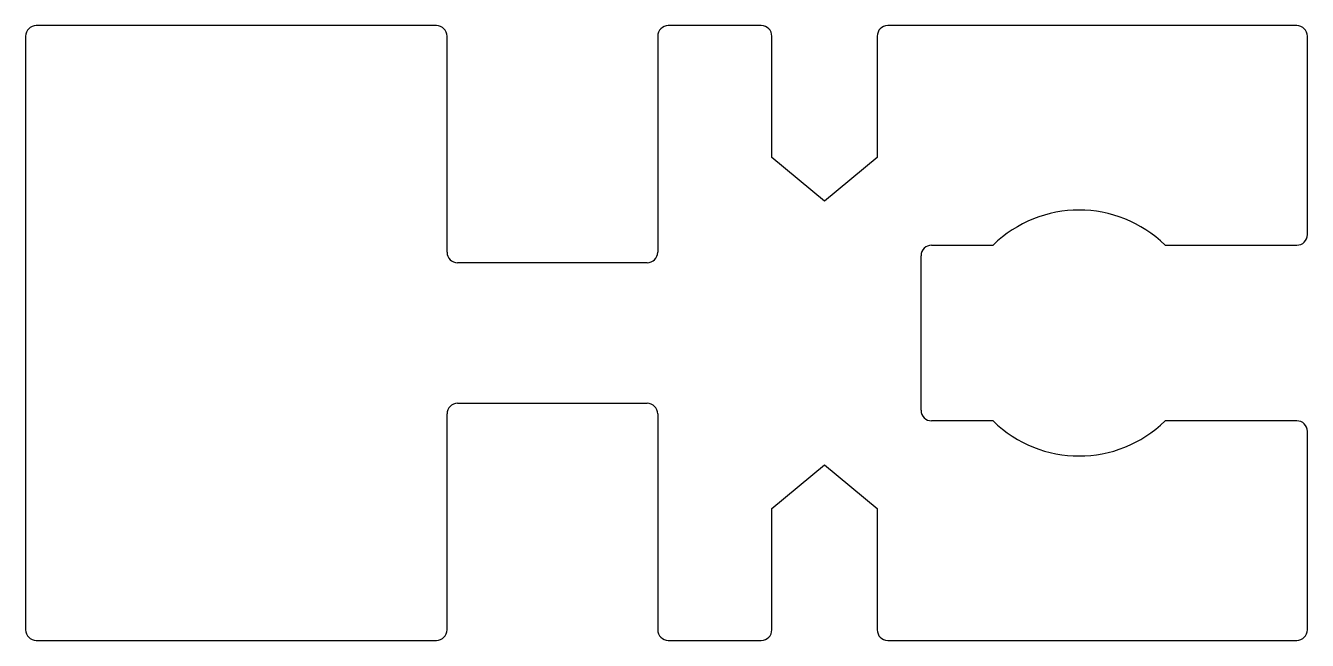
# Model space of a CAD drawing. Extents: x -117.6 to -81.1, y 145 to 162.5.
import ezdxf

# ---------------------------------------------------------------- set-up
doc = ezdxf.new("R2010")
doc.units = 0
doc.layers.get('0').update_dxf_attribs({"linetype": 'CONTINUOUS'})

msp = doc.modelspace()

# ---------------------------------------------------------------- linework, layer by layer
for p, q in [((-105.858, 162.527), (-117.258, 162.527)), ((-96.608, 162.527), (-99.258, 162.527)), ((-81.358, 162.527), (-93.008, 162.527)), ((-117.558, 162.227), (-117.558, 145.327)), ((-105.558, 156.077), (-105.558, 162.227)), ((-99.558, 162.227), (-99.558, 156.077)), ((-96.308, 158.777), (-96.308, 162.227)), ((-93.308, 162.227), (-93.308, 158.777)), ((-81.058, 156.577), (-81.058, 162.227)), ((-94.808, 157.527), (-96.308, 158.777)), ((-93.308, 158.777), (-94.808, 157.527)), ((-91.758, 156.277), (-90.007, 156.277)), ((-85.108, 156.277), (-81.358, 156.277)), ((-92.058, 151.577), (-92.058, 155.977)), ((-99.858, 155.777), (-105.258, 155.777)), ((-105.558, 145.327), (-105.558, 151.477)), ((-105.258, 151.777), (-99.858, 151.777)), ((-99.558, 151.477), (-99.558, 145.327)), ((-90.007, 151.277), (-91.758, 151.277)), ((-81.358, 151.277), (-85.108, 151.277)), ((-81.058, 145.327), (-81.058, 150.977)), ((-96.308, 148.777), (-94.808, 150.027)), ((-94.808, 150.027), (-93.308, 148.777)), ((-96.308, 145.327), (-96.308, 148.777)), ((-93.308, 148.777), (-93.308, 145.327)), ((-117.258, 145.027), (-105.858, 145.027)), ((-99.258, 145.027), (-96.608, 145.027)), ((-93.008, 145.027), (-81.358, 145.027))]:
    msp.add_line(p, q)
for centre, radius, start, end in [((-117.258, 162.227), 0.3, 90, 180), ((-105.858, 162.227), 0.3, 0, 90), ((-99.258, 162.227), 0.3, 90, 180), ((-96.608, 162.227), 0.3, 0, 90), ((-93.008, 162.227), 0.3, 90, 180), ((-81.358, 162.227), 0.3, 0, 90), ((-87.558, 153.777), 3.5, 45.5847, 134.4153), ((-91.758, 155.977), 0.3, 90, 180), ((-81.358, 156.577), 0.3, 270, 360), ((-105.258, 156.077), 0.3, 180, 270), ((-99.858, 156.077), 0.3, 270, 360), ((-105.258, 151.477), 0.3, 90, 180), ((-99.858, 151.477), 0.3, 0, 90), ((-91.758, 151.577), 0.3, 180, 270), ((-87.558, 153.777), 3.5, 225.5847, 314.4153), ((-81.358, 150.977), 0.3, 0, 90), ((-117.258, 145.327), 0.3, 180, 270), ((-105.858, 145.327), 0.3, 270, 360), ((-99.258, 145.327), 0.3, 180, 270), ((-96.608, 145.327), 0.3, 270, 360), ((-93.008, 145.327), 0.3, 180, 270), ((-81.358, 145.327), 0.3, 270, 360)]:
    msp.add_arc(centre, radius, start, end)

doc.saveas('drawing.dxf')
